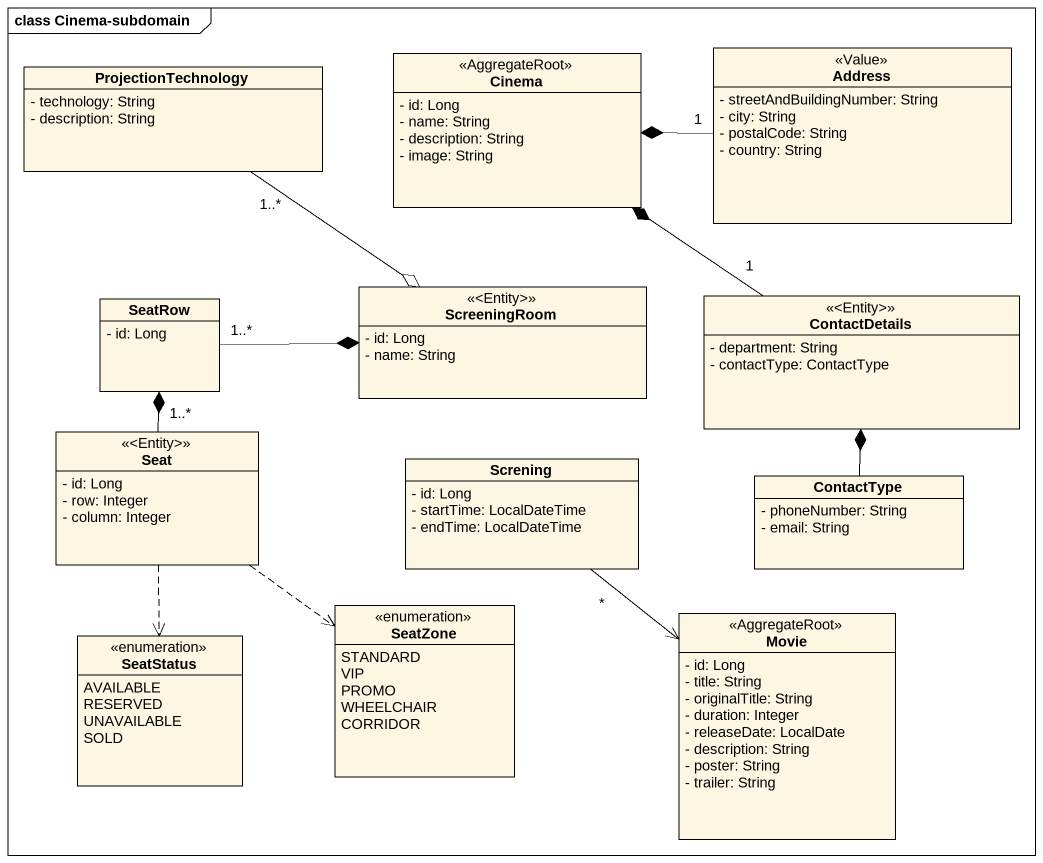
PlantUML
@startuml
mainframe class Cinema-subdomain
hide circle
hide empty members
skinparam classAttributeIconSize 0
class ProjectionTechnology {
  - technology: String
  - description: String
}
class Cinema <<AggregateRoot>> {
  - id: Long
  - name: String
  - description: String
  - image: String
}
class Address <<Value>> {
  - streetAndBuildingNumber: String
  - city: String
  - postalCode: String
  - country: String
}
class SeatRow {
  - id: Long
}
class ScreeningRoom <<Entity>> {
  - id: Long
  - name: String
}
class ContactDetails <<Entity>> {
  - department: String
  - contactType: ContactType
}
class Seat <<Entity>> {
  - id: Long
  - row: Integer
  - column: Integer
}
class Screning {
  - id: Long
  - startTime: LocalDateTime
  - endTime: LocalDateTime
}
class ContactType {
  - phoneNumber: String
  - email: String
}
enum SeatStatus {
  AVAILABLE
  RESERVED
  UNAVAILABLE
  SOLD
}
enum SeatZone {
  STANDARD
  VIP
  PROMO
  WHEELCHAIR
  CORRIDOR
}
class Movie <<AggregateRoot>> {
  - id: Long
  - title: String
  - originalTitle: String
  - duration: Integer
  - releaseDate: LocalDate
  - description: String
  - poster: String
  - trailer: String
}
ProjectionTechnology "1..*" --o ScreeningRoom
Address "1" -left-* Cinema
SeatRow "1..*" -right-* ScreeningRoom
ContactDetails "1" -up-* Cinema
Seat "1..*" -up-* SeatRow
Seat ..> SeatStatus
Seat ..> SeatZone
Screning "*" --> Movie
ContactType -up-* ContactDetails
@enduml
